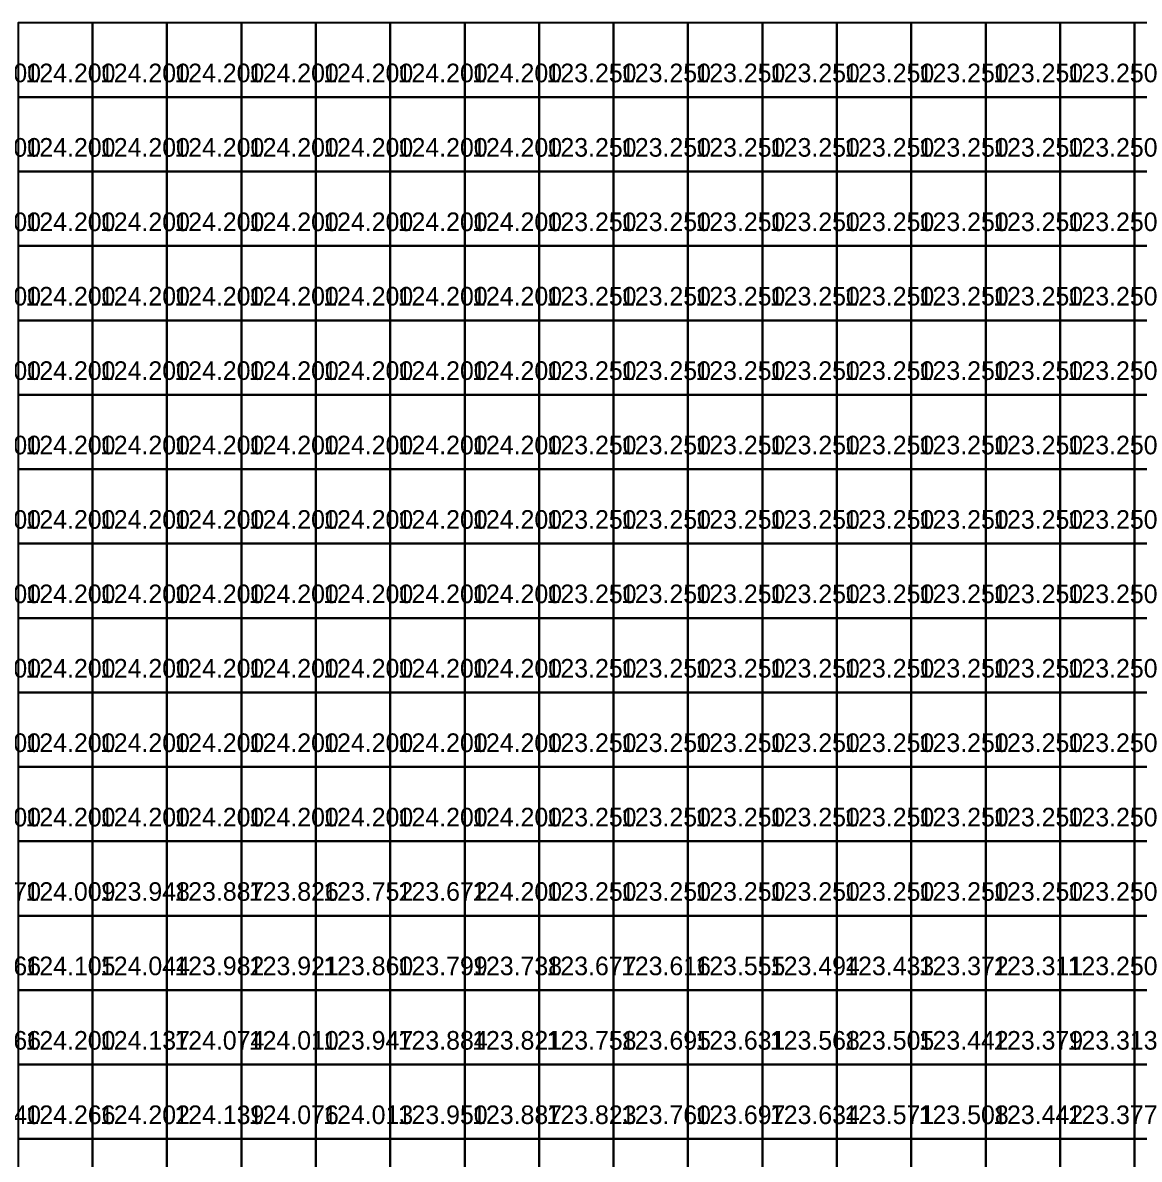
# Model space of a CAD drawing. Header units: metres. Extents: x 287857 to 287978, y 62957 to 63018.
# Drawn here: x 287947.99 to 287962.99, y 63002.56 to 63017.83 of the extents above; entities that cross this region are included whole.
import ezdxf

# ---------------------------------------------------------------- set-up
doc = ezdxf.new("R2010")
doc.units = ezdxf.units.M
for name, color, linetype, true_color in [('SURVEY-INTERP', 7, 'Continuous', 0x94a3b8), ('SURVEY-LEVEL-TXT', 7, 'Continuous', 0x4ade80), ('SURVEY-REAL', 7, 'Continuous', 0x4ade80)]:
    doc.layers.add(name, color=color, linetype=linetype, true_color=true_color)

msp = doc.modelspace()

# ---------------------------------------------------------------- linework, layer by layer
at = {"layer": 'SURVEY-INTERP'}
for points in [[(287947.925, 63016.831, 124.2), (287948.925, 63016.831, 124.2), (287948.925, 63017.831, 124.2), (287947.925, 63017.831, 124.2), (287947.925, 63016.831, 124.2)], [(287948.925, 63016.831, 124.2), (287949.925, 63016.831, 124.2), (287949.925, 63017.831, 124.2), (287948.925, 63017.831, 124.2), (287948.925, 63016.831, 124.2)], [(287949.925, 63016.831, 124.2), (287950.925, 63016.831, 124.2), (287950.925, 63017.831, 124.2), (287949.925, 63017.831, 124.2), (287949.925, 63016.831, 124.2)], [(287950.925, 63016.831, 124.2), (287951.925, 63016.831, 124.2), (287951.925, 63017.831, 124.2), (287950.925, 63017.831, 124.2), (287950.925, 63016.831, 124.2)], [(287951.925, 63016.831, 124.2), (287952.925, 63016.831, 124.2), (287952.925, 63017.831, 124.2), (287951.925, 63017.831, 124.2), (287951.925, 63016.831, 124.2)], [(287952.925, 63016.831, 124.2), (287953.925, 63016.831, 124.2), (287953.925, 63017.831, 124.2), (287952.925, 63017.831, 124.2), (287952.925, 63016.831, 124.2)], [(287953.925, 63016.831, 124.2), (287954.925, 63016.831, 124.2), (287954.925, 63017.831, 124.2), (287953.925, 63017.831, 124.2), (287953.925, 63016.831, 124.2)], [(287954.925, 63016.831, 123.25), (287955.925, 63016.831, 123.25), (287955.925, 63017.831, 123.25), (287954.925, 63017.831, 123.25), (287954.925, 63016.831, 123.25)], [(287955.925, 63016.831, 123.25), (287956.925, 63016.831, 123.25), (287956.925, 63017.831, 123.25), (287955.925, 63017.831, 123.25), (287955.925, 63016.831, 123.25)], [(287956.925, 63016.831, 123.25), (287957.925, 63016.831, 123.25), (287957.925, 63017.831, 123.25), (287956.925, 63017.831, 123.25), (287956.925, 63016.831, 123.25)], [(287957.925, 63016.831, 123.25), (287958.925, 63016.831, 123.25), (287958.925, 63017.831, 123.25), (287957.925, 63017.831, 123.25), (287957.925, 63016.831, 123.25)], [(287958.925, 63016.831, 123.25), (287959.925, 63016.831, 123.25), (287959.925, 63017.831, 123.25), (287958.925, 63017.831, 123.25), (287958.925, 63016.831, 123.25)], [(287959.925, 63016.831, 123.25), (287960.925, 63016.831, 123.25), (287960.925, 63017.831, 123.25), (287959.925, 63017.831, 123.25), (287959.925, 63016.831, 123.25)], [(287960.925, 63016.831, 123.25), (287961.925, 63016.831, 123.25), (287961.925, 63017.831, 123.25), (287960.925, 63017.831, 123.25), (287960.925, 63016.831, 123.25)], [(287961.925, 63016.831, 123.25), (287962.925, 63016.831, 123.25), (287962.925, 63017.831, 123.25), (287961.925, 63017.831, 123.25), (287961.925, 63016.831, 123.25)], [(287962.925, 63016.831, 123.25), (287963.925, 63016.831, 123.25), (287963.925, 63017.831, 123.25), (287962.925, 63017.831, 123.25), (287962.925, 63016.831, 123.25)], [(287947.925, 63015.831, 124.2), (287948.925, 63015.831, 124.2), (287948.925, 63016.831, 124.2), (287947.925, 63016.831, 124.2), (287947.925, 63015.831, 124.2)], [(287948.925, 63015.831, 124.2), (287949.925, 63015.831, 124.2), (287949.925, 63016.831, 124.2), (287948.925, 63016.831, 124.2), (287948.925, 63015.831, 124.2)], [(287949.925, 63015.831, 124.2), (287950.925, 63015.831, 124.2), (287950.925, 63016.831, 124.2), (287949.925, 63016.831, 124.2), (287949.925, 63015.831, 124.2)], [(287950.925, 63015.831, 124.2), (287951.925, 63015.831, 124.2), (287951.925, 63016.831, 124.2), (287950.925, 63016.831, 124.2), (287950.925, 63015.831, 124.2)], [(287951.925, 63015.831, 124.2), (287952.925, 63015.831, 124.2), (287952.925, 63016.831, 124.2), (287951.925, 63016.831, 124.2), (287951.925, 63015.831, 124.2)], [(287952.925, 63015.831, 124.2), (287953.925, 63015.831, 124.2), (287953.925, 63016.831, 124.2), (287952.925, 63016.831, 124.2), (287952.925, 63015.831, 124.2)], [(287953.925, 63015.831, 124.2), (287954.925, 63015.831, 124.2), (287954.925, 63016.831, 124.2), (287953.925, 63016.831, 124.2), (287953.925, 63015.831, 124.2)], [(287954.925, 63015.831, 123.25), (287955.925, 63015.831, 123.25), (287955.925, 63016.831, 123.25), (287954.925, 63016.831, 123.25), (287954.925, 63015.831, 123.25)], [(287955.925, 63015.831, 123.25), (287956.925, 63015.831, 123.25), (287956.925, 63016.831, 123.25), (287955.925, 63016.831, 123.25), (287955.925, 63015.831, 123.25)], [(287956.925, 63015.831, 123.25), (287957.925, 63015.831, 123.25), (287957.925, 63016.831, 123.25), (287956.925, 63016.831, 123.25), (287956.925, 63015.831, 123.25)], [(287957.925, 63015.831, 123.25), (287958.925, 63015.831, 123.25), (287958.925, 63016.831, 123.25), (287957.925, 63016.831, 123.25), (287957.925, 63015.831, 123.25)], [(287958.925, 63015.831, 123.25), (287959.925, 63015.831, 123.25), (287959.925, 63016.831, 123.25), (287958.925, 63016.831, 123.25), (287958.925, 63015.831, 123.25)], [(287959.925, 63015.831, 123.25), (287960.925, 63015.831, 123.25), (287960.925, 63016.831, 123.25), (287959.925, 63016.831, 123.25), (287959.925, 63015.831, 123.25)], [(287960.925, 63015.831, 123.25), (287961.925, 63015.831, 123.25), (287961.925, 63016.831, 123.25), (287960.925, 63016.831, 123.25), (287960.925, 63015.831, 123.25)], [(287961.925, 63015.831, 123.25), (287962.925, 63015.831, 123.25), (287962.925, 63016.831, 123.25), (287961.925, 63016.831, 123.25), (287961.925, 63015.831, 123.25)], [(287962.925, 63015.831, 123.25), (287963.925, 63015.831, 123.25), (287963.925, 63016.831, 123.25), (287962.925, 63016.831, 123.25), (287962.925, 63015.831, 123.25)], [(287947.925, 63014.831, 124.2), (287948.925, 63014.831, 124.2), (287948.925, 63015.831, 124.2), (287947.925, 63015.831, 124.2), (287947.925, 63014.831, 124.2)], [(287948.925, 63014.831, 124.2), (287949.925, 63014.831, 124.2), (287949.925, 63015.831, 124.2), (287948.925, 63015.831, 124.2), (287948.925, 63014.831, 124.2)], [(287949.925, 63014.831, 124.2), (287950.925, 63014.831, 124.2), (287950.925, 63015.831, 124.2), (287949.925, 63015.831, 124.2), (287949.925, 63014.831, 124.2)], [(287950.925, 63014.831, 124.2), (287951.925, 63014.831, 124.2), (287951.925, 63015.831, 124.2), (287950.925, 63015.831, 124.2), (287950.925, 63014.831, 124.2)], [(287951.925, 63014.831, 124.2), (287952.925, 63014.831, 124.2), (287952.925, 63015.831, 124.2), (287951.925, 63015.831, 124.2), (287951.925, 63014.831, 124.2)], [(287952.925, 63014.831, 124.2), (287953.925, 63014.831, 124.2), (287953.925, 63015.831, 124.2), (287952.925, 63015.831, 124.2), (287952.925, 63014.831, 124.2)], [(287953.925, 63014.831, 124.2), (287954.925, 63014.831, 124.2), (287954.925, 63015.831, 124.2), (287953.925, 63015.831, 124.2), (287953.925, 63014.831, 124.2)], [(287954.925, 63014.831, 123.25), (287955.925, 63014.831, 123.25), (287955.925, 63015.831, 123.25), (287954.925, 63015.831, 123.25), (287954.925, 63014.831, 123.25)], [(287955.925, 63014.831, 123.25), (287956.925, 63014.831, 123.25), (287956.925, 63015.831, 123.25), (287955.925, 63015.831, 123.25), (287955.925, 63014.831, 123.25)], [(287956.925, 63014.831, 123.25), (287957.925, 63014.831, 123.25), (287957.925, 63015.831, 123.25), (287956.925, 63015.831, 123.25), (287956.925, 63014.831, 123.25)], [(287957.925, 63014.831, 123.25), (287958.925, 63014.831, 123.25), (287958.925, 63015.831, 123.25), (287957.925, 63015.831, 123.25), (287957.925, 63014.831, 123.25)], [(287958.925, 63014.831, 123.25), (287959.925, 63014.831, 123.25), (287959.925, 63015.831, 123.25), (287958.925, 63015.831, 123.25), (287958.925, 63014.831, 123.25)], [(287959.925, 63014.831, 123.25), (287960.925, 63014.831, 123.25), (287960.925, 63015.831, 123.25), (287959.925, 63015.831, 123.25), (287959.925, 63014.831, 123.25)], [(287960.925, 63014.831, 123.25), (287961.925, 63014.831, 123.25), (287961.925, 63015.831, 123.25), (287960.925, 63015.831, 123.25), (287960.925, 63014.831, 123.25)], [(287961.925, 63014.831, 123.25), (287962.925, 63014.831, 123.25), (287962.925, 63015.831, 123.25), (287961.925, 63015.831, 123.25), (287961.925, 63014.831, 123.25)], [(287962.925, 63014.831, 123.25), (287963.925, 63014.831, 123.25), (287963.925, 63015.831, 123.25), (287962.925, 63015.831, 123.25), (287962.925, 63014.831, 123.25)], [(287947.925, 63013.831, 124.2), (287948.925, 63013.831, 124.2), (287948.925, 63014.831, 124.2), (287947.925, 63014.831, 124.2), (287947.925, 63013.831, 124.2)], [(287948.925, 63013.831, 124.2), (287949.925, 63013.831, 124.2), (287949.925, 63014.831, 124.2), (287948.925, 63014.831, 124.2), (287948.925, 63013.831, 124.2)], [(287949.925, 63013.831, 124.2), (287950.925, 63013.831, 124.2), (287950.925, 63014.831, 124.2), (287949.925, 63014.831, 124.2), (287949.925, 63013.831, 124.2)], [(287950.925, 63013.831, 124.2), (287951.925, 63013.831, 124.2), (287951.925, 63014.831, 124.2), (287950.925, 63014.831, 124.2), (287950.925, 63013.831, 124.2)], [(287951.925, 63013.831, 124.2), (287952.925, 63013.831, 124.2), (287952.925, 63014.831, 124.2), (287951.925, 63014.831, 124.2), (287951.925, 63013.831, 124.2)], [(287952.925, 63013.831, 124.2), (287953.925, 63013.831, 124.2), (287953.925, 63014.831, 124.2), (287952.925, 63014.831, 124.2), (287952.925, 63013.831, 124.2)], [(287953.925, 63013.831, 124.2), (287954.925, 63013.831, 124.2), (287954.925, 63014.831, 124.2), (287953.925, 63014.831, 124.2), (287953.925, 63013.831, 124.2)], [(287954.925, 63013.831, 123.25), (287955.925, 63013.831, 123.25), (287955.925, 63014.831, 123.25), (287954.925, 63014.831, 123.25), (287954.925, 63013.831, 123.25)], [(287955.925, 63013.831, 123.25), (287956.925, 63013.831, 123.25), (287956.925, 63014.831, 123.25), (287955.925, 63014.831, 123.25), (287955.925, 63013.831, 123.25)], [(287956.925, 63013.831, 123.25), (287957.925, 63013.831, 123.25), (287957.925, 63014.831, 123.25), (287956.925, 63014.831, 123.25), (287956.925, 63013.831, 123.25)], [(287957.925, 63013.831, 123.25), (287958.925, 63013.831, 123.25), (287958.925, 63014.831, 123.25), (287957.925, 63014.831, 123.25), (287957.925, 63013.831, 123.25)], [(287958.925, 63013.831, 123.25), (287959.925, 63013.831, 123.25), (287959.925, 63014.831, 123.25), (287958.925, 63014.831, 123.25), (287958.925, 63013.831, 123.25)], [(287959.925, 63013.831, 123.25), (287960.925, 63013.831, 123.25), (287960.925, 63014.831, 123.25), (287959.925, 63014.831, 123.25), (287959.925, 63013.831, 123.25)], [(287960.925, 63013.831, 123.25), (287961.925, 63013.831, 123.25), (287961.925, 63014.831, 123.25), (287960.925, 63014.831, 123.25), (287960.925, 63013.831, 123.25)], [(287961.925, 63013.831, 123.25), (287962.925, 63013.831, 123.25), (287962.925, 63014.831, 123.25), (287961.925, 63014.831, 123.25), (287961.925, 63013.831, 123.25)], [(287962.925, 63013.831, 123.25), (287963.925, 63013.831, 123.25), (287963.925, 63014.831, 123.25), (287962.925, 63014.831, 123.25), (287962.925, 63013.831, 123.25)], [(287947.925, 63012.831, 124.2), (287948.925, 63012.831, 124.2), (287948.925, 63013.831, 124.2), (287947.925, 63013.831, 124.2), (287947.925, 63012.831, 124.2)], [(287948.925, 63012.831, 124.2), (287949.925, 63012.831, 124.2), (287949.925, 63013.831, 124.2), (287948.925, 63013.831, 124.2), (287948.925, 63012.831, 124.2)], [(287949.925, 63012.831, 124.2), (287950.925, 63012.831, 124.2), (287950.925, 63013.831, 124.2), (287949.925, 63013.831, 124.2), (287949.925, 63012.831, 124.2)], [(287950.925, 63012.831, 124.2), (287951.925, 63012.831, 124.2), (287951.925, 63013.831, 124.2), (287950.925, 63013.831, 124.2), (287950.925, 63012.831, 124.2)], [(287951.925, 63012.831, 124.2), (287952.925, 63012.831, 124.2), (287952.925, 63013.831, 124.2), (287951.925, 63013.831, 124.2), (287951.925, 63012.831, 124.2)], [(287952.925, 63012.831, 124.2), (287953.925, 63012.831, 124.2), (287953.925, 63013.831, 124.2), (287952.925, 63013.831, 124.2), (287952.925, 63012.831, 124.2)], [(287953.925, 63012.831, 124.2), (287954.925, 63012.831, 124.2), (287954.925, 63013.831, 124.2), (287953.925, 63013.831, 124.2), (287953.925, 63012.831, 124.2)], [(287954.925, 63012.831, 123.25), (287955.925, 63012.831, 123.25), (287955.925, 63013.831, 123.25), (287954.925, 63013.831, 123.25), (287954.925, 63012.831, 123.25)], [(287955.925, 63012.831, 123.25), (287956.925, 63012.831, 123.25), (287956.925, 63013.831, 123.25), (287955.925, 63013.831, 123.25), (287955.925, 63012.831, 123.25)], [(287956.925, 63012.831, 123.25), (287957.925, 63012.831, 123.25), (287957.925, 63013.831, 123.25), (287956.925, 63013.831, 123.25), (287956.925, 63012.831, 123.25)], [(287957.925, 63012.831, 123.25), (287958.925, 63012.831, 123.25), (287958.925, 63013.831, 123.25), (287957.925, 63013.831, 123.25), (287957.925, 63012.831, 123.25)], [(287958.925, 63012.831, 123.25), (287959.925, 63012.831, 123.25), (287959.925, 63013.831, 123.25), (287958.925, 63013.831, 123.25), (287958.925, 63012.831, 123.25)], [(287959.925, 63012.831, 123.25), (287960.925, 63012.831, 123.25), (287960.925, 63013.831, 123.25), (287959.925, 63013.831, 123.25), (287959.925, 63012.831, 123.25)], [(287960.925, 63012.831, 123.25), (287961.925, 63012.831, 123.25), (287961.925, 63013.831, 123.25), (287960.925, 63013.831, 123.25), (287960.925, 63012.831, 123.25)], [(287961.925, 63012.831, 123.25), (287962.925, 63012.831, 123.25), (287962.925, 63013.831, 123.25), (287961.925, 63013.831, 123.25), (287961.925, 63012.831, 123.25)], [(287962.925, 63012.831, 123.25), (287963.925, 63012.831, 123.25), (287963.925, 63013.831, 123.25), (287962.925, 63013.831, 123.25), (287962.925, 63012.831, 123.25)], [(287947.925, 63011.831, 124.2), (287948.925, 63011.831, 124.2), (287948.925, 63012.831, 124.2), (287947.925, 63012.831, 124.2), (287947.925, 63011.831, 124.2)], [(287948.925, 63011.831, 124.2), (287949.925, 63011.831, 124.2), (287949.925, 63012.831, 124.2), (287948.925, 63012.831, 124.2), (287948.925, 63011.831, 124.2)], [(287949.925, 63011.831, 124.2), (287950.925, 63011.831, 124.2), (287950.925, 63012.831, 124.2), (287949.925, 63012.831, 124.2), (287949.925, 63011.831, 124.2)], [(287950.925, 63011.831, 124.2), (287951.925, 63011.831, 124.2), (287951.925, 63012.831, 124.2), (287950.925, 63012.831, 124.2), (287950.925, 63011.831, 124.2)], [(287951.925, 63011.831, 124.2), (287952.925, 63011.831, 124.2), (287952.925, 63012.831, 124.2), (287951.925, 63012.831, 124.2), (287951.925, 63011.831, 124.2)], [(287952.925, 63011.831, 124.2), (287953.925, 63011.831, 124.2), (287953.925, 63012.831, 124.2), (287952.925, 63012.831, 124.2), (287952.925, 63011.831, 124.2)], [(287953.925, 63011.831, 124.2), (287954.925, 63011.831, 124.2), (287954.925, 63012.831, 124.2), (287953.925, 63012.831, 124.2), (287953.925, 63011.831, 124.2)], [(287954.925, 63011.831, 123.25), (287955.925, 63011.831, 123.25), (287955.925, 63012.831, 123.25), (287954.925, 63012.831, 123.25), (287954.925, 63011.831, 123.25)], [(287955.925, 63011.831, 123.25), (287956.925, 63011.831, 123.25), (287956.925, 63012.831, 123.25), (287955.925, 63012.831, 123.25), (287955.925, 63011.831, 123.25)], [(287956.925, 63011.831, 123.25), (287957.925, 63011.831, 123.25), (287957.925, 63012.831, 123.25), (287956.925, 63012.831, 123.25), (287956.925, 63011.831, 123.25)], [(287957.925, 63011.831, 123.25), (287958.925, 63011.831, 123.25), (287958.925, 63012.831, 123.25), (287957.925, 63012.831, 123.25), (287957.925, 63011.831, 123.25)], [(287958.925, 63011.831, 123.25), (287959.925, 63011.831, 123.25), (287959.925, 63012.831, 123.25), (287958.925, 63012.831, 123.25), (287958.925, 63011.831, 123.25)], [(287959.925, 63011.831, 123.25), (287960.925, 63011.831, 123.25), (287960.925, 63012.831, 123.25), (287959.925, 63012.831, 123.25), (287959.925, 63011.831, 123.25)], [(287960.925, 63011.831, 123.25), (287961.925, 63011.831, 123.25), (287961.925, 63012.831, 123.25), (287960.925, 63012.831, 123.25), (287960.925, 63011.831, 123.25)], [(287961.925, 63011.831, 123.25), (287962.925, 63011.831, 123.25), (287962.925, 63012.831, 123.25), (287961.925, 63012.831, 123.25), (287961.925, 63011.831, 123.25)], [(287962.925, 63011.831, 123.25), (287963.925, 63011.831, 123.25), (287963.925, 63012.831, 123.25), (287962.925, 63012.831, 123.25), (287962.925, 63011.831, 123.25)], [(287947.925, 63010.831, 124.2), (287948.925, 63010.831, 124.2), (287948.925, 63011.831, 124.2), (287947.925, 63011.831, 124.2), (287947.925, 63010.831, 124.2)], [(287948.925, 63010.831, 124.2), (287949.925, 63010.831, 124.2), (287949.925, 63011.831, 124.2), (287948.925, 63011.831, 124.2), (287948.925, 63010.831, 124.2)], [(287949.925, 63010.831, 124.2), (287950.925, 63010.831, 124.2), (287950.925, 63011.831, 124.2), (287949.925, 63011.831, 124.2), (287949.925, 63010.831, 124.2)], [(287950.925, 63010.831, 124.2), (287951.925, 63010.831, 124.2), (287951.925, 63011.831, 124.2), (287950.925, 63011.831, 124.2), (287950.925, 63010.831, 124.2)], [(287951.925, 63010.831, 124.2), (287952.925, 63010.831, 124.2), (287952.925, 63011.831, 124.2), (287951.925, 63011.831, 124.2), (287951.925, 63010.831, 124.2)], [(287952.925, 63010.831, 124.2), (287953.925, 63010.831, 124.2), (287953.925, 63011.831, 124.2), (287952.925, 63011.831, 124.2), (287952.925, 63010.831, 124.2)], [(287953.925, 63010.831, 124.2), (287954.925, 63010.831, 124.2), (287954.925, 63011.831, 124.2), (287953.925, 63011.831, 124.2), (287953.925, 63010.831, 124.2)], [(287954.925, 63010.831, 123.25), (287955.925, 63010.831, 123.25), (287955.925, 63011.831, 123.25), (287954.925, 63011.831, 123.25), (287954.925, 63010.831, 123.25)], [(287955.925, 63010.831, 123.25), (287956.925, 63010.831, 123.25), (287956.925, 63011.831, 123.25), (287955.925, 63011.831, 123.25), (287955.925, 63010.831, 123.25)], [(287956.925, 63010.831, 123.25), (287957.925, 63010.831, 123.25), (287957.925, 63011.831, 123.25), (287956.925, 63011.831, 123.25), (287956.925, 63010.831, 123.25)], [(287957.925, 63010.831, 123.25), (287958.925, 63010.831, 123.25), (287958.925, 63011.831, 123.25), (287957.925, 63011.831, 123.25), (287957.925, 63010.831, 123.25)], [(287958.925, 63010.831, 123.25), (287959.925, 63010.831, 123.25), (287959.925, 63011.831, 123.25), (287958.925, 63011.831, 123.25), (287958.925, 63010.831, 123.25)], [(287959.925, 63010.831, 123.25), (287960.925, 63010.831, 123.25), (287960.925, 63011.831, 123.25), (287959.925, 63011.831, 123.25), (287959.925, 63010.831, 123.25)], [(287960.925, 63010.831, 123.25), (287961.925, 63010.831, 123.25), (287961.925, 63011.831, 123.25), (287960.925, 63011.831, 123.25), (287960.925, 63010.831, 123.25)], [(287961.925, 63010.831, 123.25), (287962.925, 63010.831, 123.25), (287962.925, 63011.831, 123.25), (287961.925, 63011.831, 123.25), (287961.925, 63010.831, 123.25)], [(287962.925, 63010.831, 123.25), (287963.925, 63010.831, 123.25), (287963.925, 63011.831, 123.25), (287962.925, 63011.831, 123.25), (287962.925, 63010.831, 123.25)], [(287947.925, 63009.831, 124.2), (287948.925, 63009.831, 124.2), (287948.925, 63010.831, 124.2), (287947.925, 63010.831, 124.2), (287947.925, 63009.831, 124.2)], [(287948.925, 63009.831, 124.2), (287949.925, 63009.831, 124.2), (287949.925, 63010.831, 124.2), (287948.925, 63010.831, 124.2), (287948.925, 63009.831, 124.2)], [(287949.925, 63009.831, 124.2), (287950.925, 63009.831, 124.2), (287950.925, 63010.831, 124.2), (287949.925, 63010.831, 124.2), (287949.925, 63009.831, 124.2)], [(287950.925, 63009.831, 124.2), (287951.925, 63009.831, 124.2), (287951.925, 63010.831, 124.2), (287950.925, 63010.831, 124.2), (287950.925, 63009.831, 124.2)], [(287951.925, 63009.831, 124.2), (287952.925, 63009.831, 124.2), (287952.925, 63010.831, 124.2), (287951.925, 63010.831, 124.2), (287951.925, 63009.831, 124.2)], [(287952.925, 63009.831, 124.2), (287953.925, 63009.831, 124.2), (287953.925, 63010.831, 124.2), (287952.925, 63010.831, 124.2), (287952.925, 63009.831, 124.2)], [(287953.925, 63009.831, 124.2), (287954.925, 63009.831, 124.2), (287954.925, 63010.831, 124.2), (287953.925, 63010.831, 124.2), (287953.925, 63009.831, 124.2)], [(287954.925, 63009.831, 123.25), (287955.925, 63009.831, 123.25), (287955.925, 63010.831, 123.25), (287954.925, 63010.831, 123.25), (287954.925, 63009.831, 123.25)], [(287955.925, 63009.831, 123.25), (287956.925, 63009.831, 123.25), (287956.925, 63010.831, 123.25), (287955.925, 63010.831, 123.25), (287955.925, 63009.831, 123.25)], [(287956.925, 63009.831, 123.25), (287957.925, 63009.831, 123.25), (287957.925, 63010.831, 123.25), (287956.925, 63010.831, 123.25), (287956.925, 63009.831, 123.25)], [(287957.925, 63009.831, 123.25), (287958.925, 63009.831, 123.25), (287958.925, 63010.831, 123.25), (287957.925, 63010.831, 123.25), (287957.925, 63009.831, 123.25)], [(287958.925, 63009.831, 123.25), (287959.925, 63009.831, 123.25), (287959.925, 63010.831, 123.25), (287958.925, 63010.831, 123.25), (287958.925, 63009.831, 123.25)], [(287959.925, 63009.831, 123.25), (287960.925, 63009.831, 123.25), (287960.925, 63010.831, 123.25), (287959.925, 63010.831, 123.25), (287959.925, 63009.831, 123.25)], [(287960.925, 63009.831, 123.25), (287961.925, 63009.831, 123.25), (287961.925, 63010.831, 123.25), (287960.925, 63010.831, 123.25), (287960.925, 63009.831, 123.25)], [(287961.925, 63009.831, 123.25), (287962.925, 63009.831, 123.25), (287962.925, 63010.831, 123.25), (287961.925, 63010.831, 123.25), (287961.925, 63009.831, 123.25)], [(287962.925, 63009.831, 123.25), (287963.925, 63009.831, 123.25), (287963.925, 63010.831, 123.25), (287962.925, 63010.831, 123.25), (287962.925, 63009.831, 123.25)], [(287947.925, 63008.831, 124.2), (287948.925, 63008.831, 124.2), (287948.925, 63009.831, 124.2), (287947.925, 63009.831, 124.2), (287947.925, 63008.831, 124.2)], [(287948.925, 63008.831, 124.2), (287949.925, 63008.831, 124.2), (287949.925, 63009.831, 124.2), (287948.925, 63009.831, 124.2), (287948.925, 63008.831, 124.2)], [(287949.925, 63008.831, 124.2), (287950.925, 63008.831, 124.2), (287950.925, 63009.831, 124.2), (287949.925, 63009.831, 124.2), (287949.925, 63008.831, 124.2)], [(287950.925, 63008.831, 124.2), (287951.925, 63008.831, 124.2), (287951.925, 63009.831, 124.2), (287950.925, 63009.831, 124.2), (287950.925, 63008.831, 124.2)], [(287951.925, 63008.831, 124.2), (287952.925, 63008.831, 124.2), (287952.925, 63009.831, 124.2), (287951.925, 63009.831, 124.2), (287951.925, 63008.831, 124.2)], [(287952.925, 63008.831, 124.2), (287953.925, 63008.831, 124.2), (287953.925, 63009.831, 124.2), (287952.925, 63009.831, 124.2), (287952.925, 63008.831, 124.2)], [(287953.925, 63008.831, 124.2), (287954.925, 63008.831, 124.2), (287954.925, 63009.831, 124.2), (287953.925, 63009.831, 124.2), (287953.925, 63008.831, 124.2)], [(287954.925, 63008.831, 123.25), (287955.925, 63008.831, 123.25), (287955.925, 63009.831, 123.25), (287954.925, 63009.831, 123.25), (287954.925, 63008.831, 123.25)], [(287955.925, 63008.831, 123.25), (287956.925, 63008.831, 123.25), (287956.925, 63009.831, 123.25), (287955.925, 63009.831, 123.25), (287955.925, 63008.831, 123.25)], [(287956.925, 63008.831, 123.25), (287957.925, 63008.831, 123.25), (287957.925, 63009.831, 123.25), (287956.925, 63009.831, 123.25), (287956.925, 63008.831, 123.25)], [(287957.925, 63008.831, 123.25), (287958.925, 63008.831, 123.25), (287958.925, 63009.831, 123.25), (287957.925, 63009.831, 123.25), (287957.925, 63008.831, 123.25)], [(287958.925, 63008.831, 123.25), (287959.925, 63008.831, 123.25), (287959.925, 63009.831, 123.25), (287958.925, 63009.831, 123.25), (287958.925, 63008.831, 123.25)], [(287959.925, 63008.831, 123.25), (287960.925, 63008.831, 123.25), (287960.925, 63009.831, 123.25), (287959.925, 63009.831, 123.25), (287959.925, 63008.831, 123.25)], [(287960.925, 63008.831, 123.25), (287961.925, 63008.831, 123.25), (287961.925, 63009.831, 123.25), (287960.925, 63009.831, 123.25), (287960.925, 63008.831, 123.25)], [(287961.925, 63008.831, 123.25), (287962.925, 63008.831, 123.25), (287962.925, 63009.831, 123.25), (287961.925, 63009.831, 123.25), (287961.925, 63008.831, 123.25)], [(287962.925, 63008.831, 123.25), (287963.925, 63008.831, 123.25), (287963.925, 63009.831, 123.25), (287962.925, 63009.831, 123.25), (287962.925, 63008.831, 123.25)], [(287947.925, 63007.831, 124.2), (287948.925, 63007.831, 124.2), (287948.925, 63008.831, 124.2), (287947.925, 63008.831, 124.2), (287947.925, 63007.831, 124.2)], [(287948.925, 63007.831, 124.2), (287949.925, 63007.831, 124.2), (287949.925, 63008.831, 124.2), (287948.925, 63008.831, 124.2), (287948.925, 63007.831, 124.2)], [(287949.925, 63007.831, 124.2), (287950.925, 63007.831, 124.2), (287950.925, 63008.831, 124.2), (287949.925, 63008.831, 124.2), (287949.925, 63007.831, 124.2)], [(287950.925, 63007.831, 124.2), (287951.925, 63007.831, 124.2), (287951.925, 63008.831, 124.2), (287950.925, 63008.831, 124.2), (287950.925, 63007.831, 124.2)], [(287951.925, 63007.831, 124.2), (287952.925, 63007.831, 124.2), (287952.925, 63008.831, 124.2), (287951.925, 63008.831, 124.2), (287951.925, 63007.831, 124.2)], [(287952.925, 63007.831, 124.2), (287953.925, 63007.831, 124.2), (287953.925, 63008.831, 124.2), (287952.925, 63008.831, 124.2), (287952.925, 63007.831, 124.2)], [(287953.925, 63007.831, 124.2), (287954.925, 63007.831, 124.2), (287954.925, 63008.831, 124.2), (287953.925, 63008.831, 124.2), (287953.925, 63007.831, 124.2)], [(287954.925, 63007.831, 123.25), (287955.925, 63007.831, 123.25), (287955.925, 63008.831, 123.25), (287954.925, 63008.831, 123.25), (287954.925, 63007.831, 123.25)], [(287955.925, 63007.831, 123.25), (287956.925, 63007.831, 123.25), (287956.925, 63008.831, 123.25), (287955.925, 63008.831, 123.25), (287955.925, 63007.831, 123.25)], [(287956.925, 63007.831, 123.25), (287957.925, 63007.831, 123.25), (287957.925, 63008.831, 123.25), (287956.925, 63008.831, 123.25), (287956.925, 63007.831, 123.25)], [(287957.925, 63007.831, 123.25), (287958.925, 63007.831, 123.25), (287958.925, 63008.831, 123.25), (287957.925, 63008.831, 123.25), (287957.925, 63007.831, 123.25)], [(287958.925, 63007.831, 123.25), (287959.925, 63007.831, 123.25), (287959.925, 63008.831, 123.25), (287958.925, 63008.831, 123.25), (287958.925, 63007.831, 123.25)], [(287959.925, 63007.831, 123.25), (287960.925, 63007.831, 123.25), (287960.925, 63008.831, 123.25), (287959.925, 63008.831, 123.25), (287959.925, 63007.831, 123.25)], [(287960.925, 63007.831, 123.25), (287961.925, 63007.831, 123.25), (287961.925, 63008.831, 123.25), (287960.925, 63008.831, 123.25), (287960.925, 63007.831, 123.25)], [(287961.925, 63007.831, 123.25), (287962.925, 63007.831, 123.25), (287962.925, 63008.831, 123.25), (287961.925, 63008.831, 123.25), (287961.925, 63007.831, 123.25)], [(287962.925, 63007.831, 123.25), (287963.925, 63007.831, 123.25), (287963.925, 63008.831, 123.25), (287962.925, 63008.831, 123.25), (287962.925, 63007.831, 123.25)], [(287947.925, 63006.831, 124.2), (287948.925, 63006.831, 124.2), (287948.925, 63007.831, 124.2), (287947.925, 63007.831, 124.2), (287947.925, 63006.831, 124.2)], [(287948.925, 63006.831, 124.2), (287949.925, 63006.831, 124.2), (287949.925, 63007.831, 124.2), (287948.925, 63007.831, 124.2), (287948.925, 63006.831, 124.2)], [(287949.925, 63006.831, 124.2), (287950.925, 63006.831, 124.2), (287950.925, 63007.831, 124.2), (287949.925, 63007.831, 124.2), (287949.925, 63006.831, 124.2)], [(287950.925, 63006.831, 124.2), (287951.925, 63006.831, 124.2), (287951.925, 63007.831, 124.2), (287950.925, 63007.831, 124.2), (287950.925, 63006.831, 124.2)], [(287951.925, 63006.831, 124.2), (287952.925, 63006.831, 124.2), (287952.925, 63007.831, 124.2), (287951.925, 63007.831, 124.2), (287951.925, 63006.831, 124.2)], [(287952.925, 63006.831, 124.2), (287953.925, 63006.831, 124.2), (287953.925, 63007.831, 124.2), (287952.925, 63007.831, 124.2), (287952.925, 63006.831, 124.2)], [(287953.925, 63006.831, 124.2), (287954.925, 63006.831, 124.2), (287954.925, 63007.831, 124.2), (287953.925, 63007.831, 124.2), (287953.925, 63006.831, 124.2)], [(287954.925, 63006.831, 123.25), (287955.925, 63006.831, 123.25), (287955.925, 63007.831, 123.25), (287954.925, 63007.831, 123.25), (287954.925, 63006.831, 123.25)], [(287955.925, 63006.831, 123.25), (287956.925, 63006.831, 123.25), (287956.925, 63007.831, 123.25), (287955.925, 63007.831, 123.25), (287955.925, 63006.831, 123.25)], [(287956.925, 63006.831, 123.25), (287957.925, 63006.831, 123.25), (287957.925, 63007.831, 123.25), (287956.925, 63007.831, 123.25), (287956.925, 63006.831, 123.25)], [(287957.925, 63006.831, 123.25), (287958.925, 63006.831, 123.25), (287958.925, 63007.831, 123.25), (287957.925, 63007.831, 123.25), (287957.925, 63006.831, 123.25)], [(287958.925, 63006.831, 123.25), (287959.925, 63006.831, 123.25), (287959.925, 63007.831, 123.25), (287958.925, 63007.831, 123.25), (287958.925, 63006.831, 123.25)], [(287959.925, 63006.831, 123.25), (287960.925, 63006.831, 123.25), (287960.925, 63007.831, 123.25), (287959.925, 63007.831, 123.25), (287959.925, 63006.831, 123.25)], [(287960.925, 63006.831, 123.25), (287961.925, 63006.831, 123.25), (287961.925, 63007.831, 123.25), (287960.925, 63007.831, 123.25), (287960.925, 63006.831, 123.25)], [(287961.925, 63006.831, 123.25), (287962.925, 63006.831, 123.25), (287962.925, 63007.831, 123.25), (287961.925, 63007.831, 123.25), (287961.925, 63006.831, 123.25)], [(287962.925, 63006.831, 123.25), (287963.925, 63006.831, 123.25), (287963.925, 63007.831, 123.25), (287962.925, 63007.831, 123.25), (287962.925, 63006.831, 123.25)], [(287947.925, 63005.831, 124.009), (287948.925, 63005.831, 124.009), (287948.925, 63006.831, 124.009), (287947.925, 63006.831, 124.009), (287947.925, 63005.831, 124.009)], [(287948.925, 63005.831, 123.948), (287949.925, 63005.831, 123.948), (287949.925, 63006.831, 123.948), (287948.925, 63006.831, 123.948), (287948.925, 63005.831, 123.948)], [(287949.925, 63005.831, 123.887), (287950.925, 63005.831, 123.887), (287950.925, 63006.831, 123.887), (287949.925, 63006.831, 123.887), (287949.925, 63005.831, 123.887)], [(287950.925, 63005.831, 123.826), (287951.925, 63005.831, 123.826), (287951.925, 63006.831, 123.826), (287950.925, 63006.831, 123.826), (287950.925, 63005.831, 123.826)], [(287951.925, 63005.831, 123.752), (287952.925, 63005.831, 123.752), (287952.925, 63006.831, 123.752), (287951.925, 63006.831, 123.752), (287951.925, 63005.831, 123.752)], [(287952.925, 63005.831, 123.672), (287953.925, 63005.831, 123.672), (287953.925, 63006.831, 123.672), (287952.925, 63006.831, 123.672), (287952.925, 63005.831, 123.672)], [(287953.925, 63005.831, 124.2), (287954.925, 63005.831, 124.2), (287954.925, 63006.831, 124.2), (287953.925, 63006.831, 124.2), (287953.925, 63005.831, 124.2)], [(287954.925, 63005.831, 123.25), (287955.925, 63005.831, 123.25), (287955.925, 63006.831, 123.25), (287954.925, 63006.831, 123.25), (287954.925, 63005.831, 123.25)], [(287955.925, 63005.831, 123.25), (287956.925, 63005.831, 123.25), (287956.925, 63006.831, 123.25), (287955.925, 63006.831, 123.25), (287955.925, 63005.831, 123.25)], [(287956.925, 63005.831, 123.25), (287957.925, 63005.831, 123.25), (287957.925, 63006.831, 123.25), (287956.925, 63006.831, 123.25), (287956.925, 63005.831, 123.25)], [(287957.925, 63005.831, 123.25), (287958.925, 63005.831, 123.25), (287958.925, 63006.831, 123.25), (287957.925, 63006.831, 123.25), (287957.925, 63005.831, 123.25)], [(287958.925, 63005.831, 123.25), (287959.925, 63005.831, 123.25), (287959.925, 63006.831, 123.25), (287958.925, 63006.831, 123.25), (287958.925, 63005.831, 123.25)], [(287959.925, 63005.831, 123.25), (287960.925, 63005.831, 123.25), (287960.925, 63006.831, 123.25), (287959.925, 63006.831, 123.25), (287959.925, 63005.831, 123.25)], [(287960.925, 63005.831, 123.25), (287961.925, 63005.831, 123.25), (287961.925, 63006.831, 123.25), (287960.925, 63006.831, 123.25), (287960.925, 63005.831, 123.25)], [(287961.925, 63005.831, 123.25), (287962.925, 63005.831, 123.25), (287962.925, 63006.831, 123.25), (287961.925, 63006.831, 123.25), (287961.925, 63005.831, 123.25)], [(287962.925, 63005.831, 123.25), (287963.925, 63005.831, 123.25), (287963.925, 63006.831, 123.25), (287962.925, 63006.831, 123.25), (287962.925, 63005.831, 123.25)], [(287947.925, 63004.831, 124.105), (287948.925, 63004.831, 124.105), (287948.925, 63005.831, 124.105), (287947.925, 63005.831, 124.105), (287947.925, 63004.831, 124.105)], [(287948.925, 63004.831, 124.044), (287949.925, 63004.831, 124.044), (287949.925, 63005.831, 124.044), (287948.925, 63005.831, 124.044), (287948.925, 63004.831, 124.044)], [(287949.925, 63004.831, 123.982), (287950.925, 63004.831, 123.982), (287950.925, 63005.831, 123.982), (287949.925, 63005.831, 123.982), (287949.925, 63004.831, 123.982)], [(287950.925, 63004.831, 123.921), (287951.925, 63004.831, 123.921), (287951.925, 63005.831, 123.921), (287950.925, 63005.831, 123.921), (287950.925, 63004.831, 123.921)], [(287951.925, 63004.831, 123.86), (287952.925, 63004.831, 123.86), (287952.925, 63005.831, 123.86), (287951.925, 63005.831, 123.86), (287951.925, 63004.831, 123.86)], [(287952.925, 63004.831, 123.799), (287953.925, 63004.831, 123.799), (287953.925, 63005.831, 123.799), (287952.925, 63005.831, 123.799), (287952.925, 63004.831, 123.799)], [(287953.925, 63004.831, 123.738), (287954.925, 63004.831, 123.738), (287954.925, 63005.831, 123.738), (287953.925, 63005.831, 123.738), (287953.925, 63004.831, 123.738)], [(287954.925, 63004.831, 123.677), (287955.925, 63004.831, 123.677), (287955.925, 63005.831, 123.677), (287954.925, 63005.831, 123.677), (287954.925, 63004.831, 123.677)], [(287955.925, 63004.831, 123.616), (287956.925, 63004.831, 123.616), (287956.925, 63005.831, 123.616), (287955.925, 63005.831, 123.616), (287955.925, 63004.831, 123.616)], [(287956.925, 63004.831, 123.555), (287957.925, 63004.831, 123.555), (287957.925, 63005.831, 123.555), (287956.925, 63005.831, 123.555), (287956.925, 63004.831, 123.555)], [(287957.925, 63004.831, 123.494), (287958.925, 63004.831, 123.494), (287958.925, 63005.831, 123.494), (287957.925, 63005.831, 123.494), (287957.925, 63004.831, 123.494)], [(287958.925, 63004.831, 123.433), (287959.925, 63004.831, 123.433), (287959.925, 63005.831, 123.433), (287958.925, 63005.831, 123.433), (287958.925, 63004.831, 123.433)], [(287959.925, 63004.831, 123.372), (287960.925, 63004.831, 123.372), (287960.925, 63005.831, 123.372), (287959.925, 63005.831, 123.372), (287959.925, 63004.831, 123.372)], [(287960.925, 63004.831, 123.311), (287961.925, 63004.831, 123.311), (287961.925, 63005.831, 123.311), (287960.925, 63005.831, 123.311), (287960.925, 63004.831, 123.311)], [(287962.925, 63004.831, 123.17), (287963.925, 63004.831, 123.17), (287963.925, 63005.831, 123.17), (287962.925, 63005.831, 123.17), (287962.925, 63004.831, 123.17)], [(287948.925, 63003.831, 124.137), (287949.925, 63003.831, 124.137), (287949.925, 63004.831, 124.137), (287948.925, 63004.831, 124.137), (287948.925, 63003.831, 124.137)], [(287949.925, 63003.831, 124.074), (287950.925, 63003.831, 124.074), (287950.925, 63004.831, 124.074), (287949.925, 63004.831, 124.074), (287949.925, 63003.831, 124.074)], [(287950.925, 63003.831, 124.01), (287951.925, 63003.831, 124.01), (287951.925, 63004.831, 124.01), (287950.925, 63004.831, 124.01), (287950.925, 63003.831, 124.01)], [(287951.925, 63003.831, 123.947), (287952.925, 63003.831, 123.947), (287952.925, 63004.831, 123.947), (287951.925, 63004.831, 123.947), (287951.925, 63003.831, 123.947)], [(287952.925, 63003.831, 123.884), (287953.925, 63003.831, 123.884), (287953.925, 63004.831, 123.884), (287952.925, 63004.831, 123.884), (287952.925, 63003.831, 123.884)], [(287953.925, 63003.831, 123.821), (287954.925, 63003.831, 123.821), (287954.925, 63004.831, 123.821), (287953.925, 63004.831, 123.821), (287953.925, 63003.831, 123.821)], [(287954.925, 63003.831, 123.758), (287955.925, 63003.831, 123.758), (287955.925, 63004.831, 123.758), (287954.925, 63004.831, 123.758), (287954.925, 63003.831, 123.758)], [(287955.925, 63003.831, 123.695), (287956.925, 63003.831, 123.695), (287956.925, 63004.831, 123.695), (287955.925, 63004.831, 123.695), (287955.925, 63003.831, 123.695)], [(287956.925, 63003.831, 123.631), (287957.925, 63003.831, 123.631), (287957.925, 63004.831, 123.631), (287956.925, 63004.831, 123.631), (287956.925, 63003.831, 123.631)], [(287957.925, 63003.831, 123.568), (287958.925, 63003.831, 123.568), (287958.925, 63004.831, 123.568), (287957.925, 63004.831, 123.568), (287957.925, 63003.831, 123.568)], [(287958.925, 63003.831, 123.505), (287959.925, 63003.831, 123.505), (287959.925, 63004.831, 123.505), (287958.925, 63004.831, 123.505), (287958.925, 63003.831, 123.505)], [(287959.925, 63003.831, 123.442), (287960.925, 63003.831, 123.442), (287960.925, 63004.831, 123.442), (287959.925, 63004.831, 123.442), (287959.925, 63003.831, 123.442)], [(287960.925, 63003.831, 123.379), (287961.925, 63003.831, 123.379), (287961.925, 63004.831, 123.379), (287960.925, 63004.831, 123.379), (287960.925, 63003.831, 123.379)], [(287961.925, 63003.831, 123.313), (287962.925, 63003.831, 123.313), (287962.925, 63004.831, 123.313), (287961.925, 63004.831, 123.313), (287961.925, 63003.831, 123.313)], [(287962.925, 63003.831, 123.25), (287963.925, 63003.831, 123.25), (287963.925, 63004.831, 123.25), (287962.925, 63004.831, 123.25), (287962.925, 63003.831, 123.25)], [(287947.925, 63002.831, 124.266), (287948.925, 63002.831, 124.266), (287948.925, 63003.831, 124.266), (287947.925, 63003.831, 124.266), (287947.925, 63002.831, 124.266)], [(287948.925, 63002.831, 124.202), (287949.925, 63002.831, 124.202), (287949.925, 63003.831, 124.202), (287948.925, 63003.831, 124.202), (287948.925, 63002.831, 124.202)], [(287949.925, 63002.831, 124.139), (287950.925, 63002.831, 124.139), (287950.925, 63003.831, 124.139), (287949.925, 63003.831, 124.139), (287949.925, 63002.831, 124.139)], [(287950.925, 63002.831, 124.076), (287951.925, 63002.831, 124.076), (287951.925, 63003.831, 124.076), (287950.925, 63003.831, 124.076), (287950.925, 63002.831, 124.076)], [(287951.925, 63002.831, 124.013), (287952.925, 63002.831, 124.013), (287952.925, 63003.831, 124.013), (287951.925, 63003.831, 124.013), (287951.925, 63002.831, 124.013)], [(287952.925, 63002.831, 123.95), (287953.925, 63002.831, 123.95), (287953.925, 63003.831, 123.95), (287952.925, 63003.831, 123.95), (287952.925, 63002.831, 123.95)], [(287953.925, 63002.831, 123.887), (287954.925, 63002.831, 123.887), (287954.925, 63003.831, 123.887), (287953.925, 63003.831, 123.887), (287953.925, 63002.831, 123.887)], [(287954.925, 63002.831, 123.823), (287955.925, 63002.831, 123.823), (287955.925, 63003.831, 123.823), (287954.925, 63003.831, 123.823), (287954.925, 63002.831, 123.823)], [(287955.925, 63002.831, 123.76), (287956.925, 63002.831, 123.76), (287956.925, 63003.831, 123.76), (287955.925, 63003.831, 123.76), (287955.925, 63002.831, 123.76)], [(287956.925, 63002.831, 123.697), (287957.925, 63002.831, 123.697), (287957.925, 63003.831, 123.697), (287956.925, 63003.831, 123.697), (287956.925, 63002.831, 123.697)], [(287957.925, 63002.831, 123.634), (287958.925, 63002.831, 123.634), (287958.925, 63003.831, 123.634), (287957.925, 63003.831, 123.634), (287957.925, 63002.831, 123.634)], [(287958.925, 63002.831, 123.571), (287959.925, 63002.831, 123.571), (287959.925, 63003.831, 123.571), (287958.925, 63003.831, 123.571), (287958.925, 63002.831, 123.571)], [(287959.925, 63002.831, 123.508), (287960.925, 63002.831, 123.508), (287960.925, 63003.831, 123.508), (287959.925, 63003.831, 123.508), (287959.925, 63002.831, 123.508)], [(287960.925, 63002.831, 123.442), (287961.925, 63002.831, 123.442), (287961.925, 63003.831, 123.442), (287960.925, 63003.831, 123.442), (287960.925, 63002.831, 123.442)], [(287961.925, 63002.831, 123.377), (287962.925, 63002.831, 123.377), (287962.925, 63003.831, 123.377), (287961.925, 63003.831, 123.377), (287961.925, 63002.831, 123.377)], [(287962.925, 63002.831, 123.313), (287963.925, 63002.831, 123.313), (287963.925, 63003.831, 123.313), (287962.925, 63003.831, 123.313), (287962.925, 63002.831, 123.313)], [(287947.925, 63001.831, 124.333), (287948.925, 63001.831, 124.333), (287948.925, 63002.831, 124.333), (287947.925, 63002.831, 124.333), (287947.925, 63001.831, 124.333)], [(287948.925, 63001.831, 124.268), (287949.925, 63001.831, 124.268), (287949.925, 63002.831, 124.268), (287948.925, 63002.831, 124.268), (287948.925, 63001.831, 124.268)], [(287949.925, 63001.831, 124.205), (287950.925, 63001.831, 124.205), (287950.925, 63002.831, 124.205), (287949.925, 63002.831, 124.205), (287949.925, 63001.831, 124.205)], [(287950.925, 63001.831, 124.142), (287951.925, 63001.831, 124.142), (287951.925, 63002.831, 124.142), (287950.925, 63002.831, 124.142), (287950.925, 63001.831, 124.142)], [(287951.925, 63001.831, 124.079), (287952.925, 63001.831, 124.079), (287952.925, 63002.831, 124.079), (287951.925, 63002.831, 124.079), (287951.925, 63001.831, 124.079)], [(287952.925, 63001.831, 124.015), (287953.925, 63001.831, 124.015), (287953.925, 63002.831, 124.015), (287952.925, 63002.831, 124.015), (287952.925, 63001.831, 124.015)], [(287953.925, 63001.831, 123.952), (287954.925, 63001.831, 123.952), (287954.925, 63002.831, 123.952), (287953.925, 63002.831, 123.952), (287953.925, 63001.831, 123.952)], [(287954.925, 63001.831, 123.889), (287955.925, 63001.831, 123.889), (287955.925, 63002.831, 123.889), (287954.925, 63002.831, 123.889), (287954.925, 63001.831, 123.889)], [(287955.925, 63001.831, 123.826), (287956.925, 63001.831, 123.826), (287956.925, 63002.831, 123.826), (287955.925, 63002.831, 123.826), (287955.925, 63001.831, 123.826)], [(287956.925, 63001.831, 123.763), (287957.925, 63001.831, 123.763), (287957.925, 63002.831, 123.763), (287956.925, 63002.831, 123.763), (287956.925, 63001.831, 123.763)], [(287957.925, 63001.831, 123.7), (287958.925, 63001.831, 123.7), (287958.925, 63002.831, 123.7), (287957.925, 63002.831, 123.7), (287957.925, 63001.831, 123.7)], [(287958.925, 63001.831, 123.636), (287959.925, 63001.831, 123.636), (287959.925, 63002.831, 123.636), (287958.925, 63002.831, 123.636), (287958.925, 63001.831, 123.636)], [(287959.925, 63001.831, 123.571), (287960.925, 63001.831, 123.571), (287960.925, 63002.831, 123.571), (287959.925, 63002.831, 123.571), (287959.925, 63001.831, 123.571)], [(287960.925, 63001.831, 123.506), (287961.925, 63001.831, 123.506), (287961.925, 63002.831, 123.506), (287960.925, 63002.831, 123.506), (287960.925, 63001.831, 123.506)], [(287961.925, 63001.831, 123.44), (287962.925, 63001.831, 123.44), (287962.925, 63002.831, 123.44), (287961.925, 63002.831, 123.44), (287961.925, 63001.831, 123.44)], [(287962.925, 63001.831, 123.375), (287963.925, 63001.831, 123.375), (287963.925, 63002.831, 123.375), (287962.925, 63002.831, 123.375), (287962.925, 63001.831, 123.375)]]:
    msp.add_polyline3d(points, dxfattribs=at)
at = {"layer": 'SURVEY-REAL'}
for points in [[(287961.925, 63004.831, 123.25), (287962.925, 63004.831, 123.25), (287962.925, 63005.831, 123.25), (287961.925, 63005.831, 123.25), (287961.925, 63004.831, 123.25)], [(287947.925, 63003.831, 124.2), (287948.925, 63003.831, 124.2), (287948.925, 63004.831, 124.2), (287947.925, 63004.831, 124.2), (287947.925, 63003.831, 124.2)]]:
    msp.add_polyline3d(points, dxfattribs=at)

# ---------------------------------------------------------------- texts
at = {"layer": 'SURVEY-LEVEL-TXT'}
for s, p in [('124.200', (287947.025, 63017.031, 124.2)), ('124.200', (287948.025, 63017.031, 124.2)), ('124.200', (287949.025, 63017.031, 124.2)), ('124.200', (287950.025, 63017.031, 124.2)), ('124.200', (287951.025, 63017.031, 124.2)), ('124.200', (287952.025, 63017.031, 124.2)), ('124.200', (287953.025, 63017.031, 124.2)), ('124.200', (287954.025, 63017.031, 124.2)), ('123.250', (287955.025, 63017.031, 123.25)), ('123.250', (287956.025, 63017.031, 123.25)), ('123.250', (287957.025, 63017.031, 123.25)), ('123.250', (287958.025, 63017.031, 123.25)), ('123.250', (287959.025, 63017.031, 123.25)), ('123.250', (287960.025, 63017.031, 123.25)), ('123.250', (287961.025, 63017.031, 123.25)), ('123.250', (287962.025, 63017.031, 123.25)), ('124.200', (287947.025, 63016.031, 124.2)), ('124.200', (287948.025, 63016.031, 124.2)), ('124.200', (287949.025, 63016.031, 124.2)), ('124.200', (287950.025, 63016.031, 124.2)), ('124.200', (287951.025, 63016.031, 124.2)), ('124.200', (287952.025, 63016.031, 124.2)), ('124.200', (287953.025, 63016.031, 124.2)), ('124.200', (287954.025, 63016.031, 124.2)), ('123.250', (287955.025, 63016.031, 123.25)), ('123.250', (287956.025, 63016.031, 123.25)), ('123.250', (287957.025, 63016.031, 123.25)), ('123.250', (287958.025, 63016.031, 123.25)), ('123.250', (287959.025, 63016.031, 123.25)), ('123.250', (287960.025, 63016.031, 123.25)), ('123.250', (287961.025, 63016.031, 123.25)), ('123.250', (287962.025, 63016.031, 123.25)), ('124.200', (287947.025, 63015.031, 124.2)), ('124.200', (287948.025, 63015.031, 124.2)), ('124.200', (287949.025, 63015.031, 124.2)), ('124.200', (287950.025, 63015.031, 124.2)), ('124.200', (287951.025, 63015.031, 124.2)), ('124.200', (287952.025, 63015.031, 124.2)), ('124.200', (287953.025, 63015.031, 124.2)), ('124.200', (287954.025, 63015.031, 124.2)), ('123.250', (287955.025, 63015.031, 123.25)), ('123.250', (287956.025, 63015.031, 123.25)), ('123.250', (287957.025, 63015.031, 123.25)), ('123.250', (287958.025, 63015.031, 123.25)), ('123.250', (287959.025, 63015.031, 123.25)), ('123.250', (287960.025, 63015.031, 123.25)), ('123.250', (287961.025, 63015.031, 123.25)), ('123.250', (287962.025, 63015.031, 123.25)), ('124.200', (287947.025, 63014.031, 124.2)), ('124.200', (287948.025, 63014.031, 124.2)), ('124.200', (287949.025, 63014.031, 124.2)), ('124.200', (287950.025, 63014.031, 124.2)), ('124.200', (287951.025, 63014.031, 124.2)), ('124.200', (287952.025, 63014.031, 124.2)), ('124.200', (287953.025, 63014.031, 124.2)), ('124.200', (287954.025, 63014.031, 124.2)), ('123.250', (287955.025, 63014.031, 123.25)), ('123.250', (287956.025, 63014.031, 123.25)), ('123.250', (287957.025, 63014.031, 123.25)), ('123.250', (287958.025, 63014.031, 123.25)), ('123.250', (287959.025, 63014.031, 123.25)), ('123.250', (287960.025, 63014.031, 123.25)), ('123.250', (287961.025, 63014.031, 123.25)), ('123.250', (287962.025, 63014.031, 123.25)), ('124.200', (287947.025, 63013.031, 124.2)), ('124.200', (287948.025, 63013.031, 124.2)), ('124.200', (287949.025, 63013.031, 124.2)), ('124.200', (287950.025, 63013.031, 124.2)), ('124.200', (287951.025, 63013.031, 124.2)), ('124.200', (287952.025, 63013.031, 124.2)), ('124.200', (287953.025, 63013.031, 124.2)), ('124.200', (287954.025, 63013.031, 124.2)), ('123.250', (287955.025, 63013.031, 123.25)), ('123.250', (287956.025, 63013.031, 123.25)), ('123.250', (287957.025, 63013.031, 123.25)), ('123.250', (287958.025, 63013.031, 123.25)), ('123.250', (287959.025, 63013.031, 123.25)), ('123.250', (287960.025, 63013.031, 123.25)), ('123.250', (287961.025, 63013.031, 123.25)), ('123.250', (287962.025, 63013.031, 123.25)), ('124.200', (287947.025, 63012.031, 124.2)), ('124.200', (287948.025, 63012.031, 124.2)), ('124.200', (287949.025, 63012.031, 124.2)), ('124.200', (287950.025, 63012.031, 124.2)), ('124.200', (287951.025, 63012.031, 124.2)), ('124.200', (287952.025, 63012.031, 124.2)), ('124.200', (287953.025, 63012.031, 124.2)), ('124.200', (287954.025, 63012.031, 124.2)), ('123.250', (287955.025, 63012.031, 123.25)), ('123.250', (287956.025, 63012.031, 123.25)), ('123.250', (287957.025, 63012.031, 123.25)), ('123.250', (287958.025, 63012.031, 123.25)), ('123.250', (287959.025, 63012.031, 123.25)), ('123.250', (287960.025, 63012.031, 123.25)), ('123.250', (287961.025, 63012.031, 123.25)), ('123.250', (287962.025, 63012.031, 123.25)), ('124.200', (287947.025, 63011.031, 124.2)), ('124.200', (287948.025, 63011.031, 124.2)), ('124.200', (287949.025, 63011.031, 124.2)), ('124.200', (287950.025, 63011.031, 124.2)), ('124.200', (287951.025, 63011.031, 124.2)), ('124.200', (287952.025, 63011.031, 124.2)), ('124.200', (287953.025, 63011.031, 124.2)), ('124.200', (287954.025, 63011.031, 124.2)), ('123.250', (287955.025, 63011.031, 123.25)), ('123.250', (287956.025, 63011.031, 123.25)), ('123.250', (287957.025, 63011.031, 123.25)), ('123.250', (287958.025, 63011.031, 123.25)), ('123.250', (287959.025, 63011.031, 123.25)), ('123.250', (287960.025, 63011.031, 123.25)), ('123.250', (287961.025, 63011.031, 123.25)), ('123.250', (287962.025, 63011.031, 123.25)), ('124.200', (287947.025, 63010.031, 124.2)), ('124.200', (287948.025, 63010.031, 124.2)), ('124.200', (287949.025, 63010.031, 124.2)), ('124.200', (287950.025, 63010.031, 124.2)), ('124.200', (287951.025, 63010.031, 124.2)), ('124.200', (287952.025, 63010.031, 124.2)), ('124.200', (287953.025, 63010.031, 124.2)), ('124.200', (287954.025, 63010.031, 124.2)), ('123.250', (287955.025, 63010.031, 123.25)), ('123.250', (287956.025, 63010.031, 123.25)), ('123.250', (287957.025, 63010.031, 123.25)), ('123.250', (287958.025, 63010.031, 123.25)), ('123.250', (287959.025, 63010.031, 123.25)), ('123.250', (287960.025, 63010.031, 123.25)), ('123.250', (287961.025, 63010.031, 123.25)), ('123.250', (287962.025, 63010.031, 123.25)), ('124.200', (287947.025, 63009.031, 124.2)), ('124.200', (287948.025, 63009.031, 124.2)), ('124.200', (287949.025, 63009.031, 124.2)), ('124.200', (287950.025, 63009.031, 124.2)), ('124.200', (287951.025, 63009.031, 124.2)), ('124.200', (287952.025, 63009.031, 124.2)), ('124.200', (287953.025, 63009.031, 124.2)), ('124.200', (287954.025, 63009.031, 124.2)), ('123.250', (287955.025, 63009.031, 123.25)), ('123.250', (287956.025, 63009.031, 123.25)), ('123.250', (287957.025, 63009.031, 123.25)), ('123.250', (287958.025, 63009.031, 123.25)), ('123.250', (287959.025, 63009.031, 123.25)), ('123.250', (287960.025, 63009.031, 123.25)), ('123.250', (287961.025, 63009.031, 123.25)), ('123.250', (287962.025, 63009.031, 123.25)), ('124.200', (287947.025, 63008.031, 124.2)), ('124.200', (287948.025, 63008.031, 124.2)), ('124.200', (287949.025, 63008.031, 124.2)), ('124.200', (287950.025, 63008.031, 124.2)), ('124.200', (287951.025, 63008.031, 124.2)), ('124.200', (287952.025, 63008.031, 124.2)), ('124.200', (287953.025, 63008.031, 124.2)), ('124.200', (287954.025, 63008.031, 124.2)), ('123.250', (287955.025, 63008.031, 123.25)), ('123.250', (287956.025, 63008.031, 123.25)), ('123.250', (287957.025, 63008.031, 123.25)), ('123.250', (287958.025, 63008.031, 123.25)), ('123.250', (287959.025, 63008.031, 123.25)), ('123.250', (287960.025, 63008.031, 123.25)), ('123.250', (287961.025, 63008.031, 123.25)), ('123.250', (287962.025, 63008.031, 123.25)), ('124.200', (287947.025, 63007.031, 124.2)), ('124.200', (287948.025, 63007.031, 124.2)), ('124.200', (287949.025, 63007.031, 124.2)), ('124.200', (287950.025, 63007.031, 124.2)), ('124.200', (287951.025, 63007.031, 124.2)), ('124.200', (287952.025, 63007.031, 124.2)), ('124.200', (287953.025, 63007.031, 124.2)), ('124.200', (287954.025, 63007.031, 124.2)), ('123.250', (287955.025, 63007.031, 123.25)), ('123.250', (287956.025, 63007.031, 123.25)), ('123.250', (287957.025, 63007.031, 123.25)), ('123.250', (287958.025, 63007.031, 123.25)), ('123.250', (287959.025, 63007.031, 123.25)), ('123.250', (287960.025, 63007.031, 123.25)), ('123.250', (287961.025, 63007.031, 123.25)), ('123.250', (287962.025, 63007.031, 123.25)), ('124.070', (287947.025, 63006.031, 124.07)), ('124.009', (287948.025, 63006.031, 124.009)), ('123.948', (287949.025, 63006.031, 123.948)), ('123.887', (287950.025, 63006.031, 123.887)), ('123.826', (287951.025, 63006.031, 123.826)), ('123.752', (287952.025, 63006.031, 123.752)), ('123.672', (287953.025, 63006.031, 123.672)), ('124.200', (287954.025, 63006.031, 124.2)), ('123.250', (287955.025, 63006.031, 123.25)), ('123.250', (287956.025, 63006.031, 123.25)), ('123.250', (287957.025, 63006.031, 123.25)), ('123.250', (287958.025, 63006.031, 123.25)), ('123.250', (287959.025, 63006.031, 123.25)), ('123.250', (287960.025, 63006.031, 123.25)), ('123.250', (287961.025, 63006.031, 123.25)), ('123.250', (287962.025, 63006.031, 123.25)), ('124.166', (287947.025, 63005.031, 124.166)), ('124.105', (287948.025, 63005.031, 124.105)), ('124.044', (287949.025, 63005.031, 124.044)), ('123.982', (287950.025, 63005.031, 123.982)), ('123.921', (287951.025, 63005.031, 123.921)), ('123.860', (287952.025, 63005.031, 123.86)), ('123.799', (287953.025, 63005.031, 123.799)), ('123.738', (287954.025, 63005.031, 123.738)), ('123.677', (287955.025, 63005.031, 123.677)), ('123.616', (287956.025, 63005.031, 123.616)), ('123.555', (287957.025, 63005.031, 123.555)), ('123.494', (287958.025, 63005.031, 123.494)), ('123.433', (287959.025, 63005.031, 123.433)), ('123.372', (287960.025, 63005.031, 123.372)), ('123.311', (287961.025, 63005.031, 123.311)), ('123.250', (287962.025, 63005.031, 123.25)), ('124.266', (287947.025, 63004.031, 124.266)), ('124.200', (287948.025, 63004.031, 124.2)), ('124.137', (287949.025, 63004.031, 124.137)), ('124.074', (287950.025, 63004.031, 124.074)), ('124.010', (287951.025, 63004.031, 124.01)), ('123.947', (287952.025, 63004.031, 123.947)), ('123.884', (287953.025, 63004.031, 123.884)), ('123.821', (287954.025, 63004.031, 123.821)), ('123.758', (287955.025, 63004.031, 123.758)), ('123.695', (287956.025, 63004.031, 123.695)), ('123.631', (287957.025, 63004.031, 123.631)), ('123.568', (287958.025, 63004.031, 123.568)), ('123.505', (287959.025, 63004.031, 123.505)), ('123.442', (287960.025, 63004.031, 123.442)), ('123.379', (287961.025, 63004.031, 123.379)), ('123.313', (287962.025, 63004.031, 123.313)), ('124.340', (287947.025, 63003.031, 124.34)), ('124.266', (287948.025, 63003.031, 124.266)), ('124.202', (287949.025, 63003.031, 124.202)), ('124.139', (287950.025, 63003.031, 124.139)), ('124.076', (287951.025, 63003.031, 124.076)), ('124.013', (287952.025, 63003.031, 124.013)), ('123.950', (287953.025, 63003.031, 123.95)), ('123.887', (287954.025, 63003.031, 123.887)), ('123.823', (287955.025, 63003.031, 123.823)), ('123.760', (287956.025, 63003.031, 123.76)), ('123.697', (287957.025, 63003.031, 123.697)), ('123.634', (287958.025, 63003.031, 123.634)), ('123.571', (287959.025, 63003.031, 123.571)), ('123.508', (287960.025, 63003.031, 123.508)), ('123.442', (287961.025, 63003.031, 123.442)), ('123.377', (287962.025, 63003.031, 123.377))]:
    msp.add_text(s, height=0.25, dxfattribs=at).set_placement(p)

doc.saveas('drawing.dxf')
